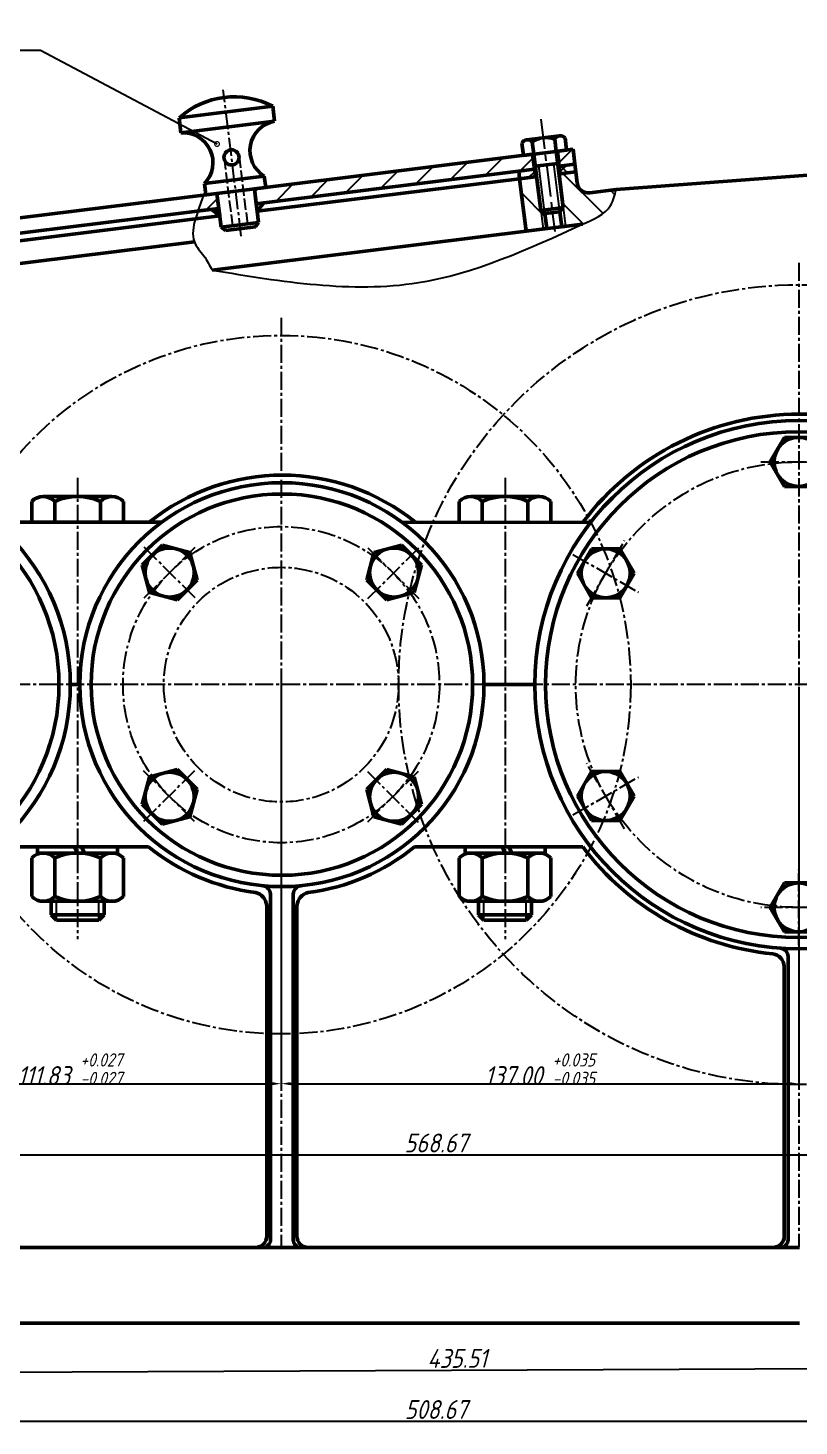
# Model space of a CAD drawing. Header units: millimetres. Extents: x 0 to 3756, y 0 to 2107.
# Drawn here: x 2699.9 to 2904, y 1736.9 to 2107.3 of the extents above; entities that cross this region are included whole.
import ezdxf
from ezdxf import colors
from ezdxf.entities.mleader import LeaderData, LeaderLine
from ezdxf.math import Vec2, Vec3

# ---------------------------------------------------------------- set-up
doc = ezdxf.new("R2010")
doc.units = ezdxf.units.MM
doc.header["$LTSCALE"] = 0.25
for name, pattern in [('ACAD_ISO02W100', [15, 12, -3]), ('CENTER', [50.8, 31.75, -6.35, 6.35, -6.35]), ('CENTER2', [28.575, 19.05, -3.175, 3.175, -3.175])]:
    doc.linetypes.add(name, pattern=pattern)
for name, color, linetype, lineweight in [('中心线', 7, 'CENTER', 25), ('剖面线', 7, 'Continuous', 25), ('点划线', 7, 'CENTER2', 25), ('粗实线', 7, 'Continuous', 50), ('细实线', 7, 'Continuous', 25), ('虚线', 7, 'ACAD_ISO02W100', 25)]:
    doc.layers.add(name, color=color, linetype=linetype, lineweight=lineweight)
doc.styles.add('gbeitc', font='gbeitc.shx', dxfattribs={"height": 5, "bigfont": 'gbcbig.shx'})
doc.dimstyles.new('ISO-25', dxfattribs={"dimtxt": 5, "dimasz": 2.1875, "dimexe": 1.25, "dimexo": 0.625, "dimtad": 1, "dimtoh": 1, "dimdec": 3, "dimdsep": 46, "dimtxsty": 'gbeitc', "dimcen": 2.5, "dimadec": 0, "dimazin": 0, "dimtfac": 1, "dimtdec": 3, "dimtmove": 0, "dimatfit": 3, "dimfxl": 1, "dimarcsym": 0})
pattern_1 = [(45, (2407.148, 1298.849), (-4.041115, 4.041115), [])]
pattern_2 = [(135, (2407.148, 1298.849), (-4.041115, -4.041115), [])]
pattern_3 = [(135, (2407.148, 1298.849), (-3.367596, -3.367596), []), (225, (2407.148, 1298.849), (3.367596, -3.367596), [])]
pattern_4 = [(45, (2407.148, 1298.8492), (-1.796051, 1.796051), []), (135, (2407.148, 1298.8492), (-1.796051, -1.796051), [])]

# ---------------------------------------------------------------- blocks, each defined once
blk = doc.blocks.new('*U6')
at = {"layer": '粗实线'}
for p, q in [((-1.94, 7.25), (-7.25, 1.94)), ((5.31, 5.31), (-1.94, 7.25)), ((7.25, -1.94), (5.31, 5.31)), ((-7.25, 1.94), (-5.31, -5.31)), ((1.94, -7.25), (7.25, -1.94)), ((-5.31, -5.31), (1.94, -7.25))]:
    blk.add_line(p, q, dxfattribs=at)
blk.add_circle((0, 0), 6.5, dxfattribs=at)
blk = doc.blocks.new('*U7')
at = {"layer": '粗实线', "color": 0, "linetype": 'ByBlock', "lineweight": -2, "transparency": 16777216}
blk.add_blockref('*U6', (2552.58, 1685.39), dxfattribs=at)
for p, rotation in [((2611.98, 1685.39), 270.0000000000001), ((2552.58, 1626), 90), ((2611.98, 1626), 180)]:
    blk.add_blockref('*U6', p, dxfattribs=dict(at, rotation=rotation))
blk = doc.blocks.new('*U10')
at = {"layer": '点划线'}
for p, q in [((-6.72, -6.72), (6.72, 6.72)), ((6.72, -6.72), (-6.72, 6.72))]:
    blk.add_line(p, q, dxfattribs=at)
blk = doc.blocks.new('*U11')
at = {"layer": '点划线', "color": 0, "linetype": 'ByBlock', "lineweight": -2, "transparency": 16777216}
blk.add_blockref('*U10', (2552.58, 1685.39), dxfattribs=at)
for p, rotation in [((2611.8, 1685.22), 269.9999999999999), ((2552.41, 1626.17), 90.00000000000001), ((2611.63, 1626), 180)]:
    blk.add_blockref('*U10', p, dxfattribs=dict(at, rotation=rotation))
blk = doc.blocks.new('*U12')
at = {"layer": '点划线'}
for p, q in [((0, 10), (0, -10)), ((-10, 0), (10, 0))]:
    blk.add_line(p, q, dxfattribs=at)
at = {"layer": '粗实线'}
for p, q in [((-3.75, 6.5), (-7.51, 0)), ((3.75, 6.5), (-3.75, 6.5)), ((7.51, 0), (3.75, 6.5)), ((-7.51, 0), (-3.75, -6.5)), ((3.75, -6.5), (7.51, 0)), ((-3.75, -6.5), (3.75, -6.5))]:
    blk.add_line(p, q, dxfattribs=at)
blk.add_circle((0, 0), 6.5, dxfattribs=at)
blk = doc.blocks.new('*U13')
at = {"layer": '粗实线', "color": 0, "linetype": 'ByBlock', "lineweight": -2, "transparency": 16777216}
blk.add_blockref('*U12', (2719.1, 1714.69), dxfattribs=at)
for p, rotation in [((2668.01, 1685.19), 59.99999999999999), ((2770.2, 1685.19), 299.9999999999999), ((2668.01, 1626.19), 120), ((2770.2, 1626.19), 240), ((2719.1, 1596.69), 180)]:
    blk.add_blockref('*U12', p, dxfattribs=dict(at, rotation=rotation))
blk = doc.blocks.new('*D35')
at = {"layer": 'Defpoints', "color": 0, "transparency": 16777216}
for p in [(2523.56, 1933.31), (3092.23, 1933.31), (3092.23, 1808.77)]:
    blk.add_point(p, dxfattribs=at)
at = {"layer": '细实线', "color": 0, "lineweight": -2, "transparency": 16777216}
for p, q in [((2523.56, 1932.69), (2523.56, 1807.52)), ((3092.23, 1932.69), (3092.23, 1807.52)), ((2526.06, 1808.77), (3089.73, 1808.77))]:
    blk.add_line(p, q, dxfattribs=at)
at = {"layer": '细实线', "color": 0, "transparency": 16777216}
for points in [[(2526.06, 1809.19), (2526.06, 1808.36), (2523.56, 1808.77)], [(3089.73, 1809.19), (3089.73, 1808.36), (3092.23, 1808.77)]]:
    blk.add_solid(points, dxfattribs=at)
at = {"layer": '细实线', "color": 0, "transparency": 16777216, "insert": (2807.89, 1811.9), "char_height": 5, "attachment_point": 5, "style": 'gbeitc'}
blk.add_mtext('568.67', dxfattribs=at)
blk = doc.blocks.new('*D36')
at = {"layer": 'Defpoints', "color": 0, "transparency": 16777216}
for p in [(2595.72, 1760.21), (3031.23, 1762.21), (3031.27, 1752.71)]:
    blk.add_point(p, dxfattribs=at)
at = {"layer": '细实线', "color": 0, "lineweight": -2, "transparency": 16777216}
for p, q in [((2595.73, 1759.58), (2595.77, 1749.46)), ((3031.23, 1761.58), (3031.28, 1751.46)), ((2598.27, 1750.72), (3028.77, 1752.7))]:
    blk.add_line(p, q, dxfattribs=at)
at = {"layer": '细实线', "color": 0, "transparency": 16777216}
for points in [[(3028.77, 1753.11), (3028.77, 1752.28), (3031.27, 1752.71)], [(2598.27, 1751.14), (2598.27, 1750.3), (2595.77, 1750.71)]]:
    blk.add_solid(points, dxfattribs=at)
at = {"layer": '细实线', "color": 0, "transparency": 16777216, "insert": (2813.5, 1754.83), "char_height": 5, "attachment_point": 5, "rotation": 0.2631, "style": 'gbeitc'}
blk.add_mtext('435.51', dxfattribs=at)
blk = doc.blocks.new('*D37')
at = {"layer": 'Defpoints', "color": 0, "transparency": 16777216}
for p in [(2553.56, 1764.21), (3062.23, 1764.21), (3062.23, 1738.17)]:
    blk.add_point(p, dxfattribs=at)
at = {"layer": '细实线', "color": 0, "lineweight": -2, "transparency": 16777216}
for p, q in [((2553.56, 1763.58), (2553.56, 1736.92)), ((3062.23, 1763.58), (3062.23, 1736.92)), ((2556.06, 1738.17), (3059.73, 1738.17))]:
    blk.add_line(p, q, dxfattribs=at)
at = {"layer": '细实线', "color": 0, "transparency": 16777216}
for points in [[(2556.06, 1738.59), (2556.06, 1737.75), (2553.56, 1738.17)], [(3059.73, 1738.59), (3059.73, 1737.75), (3062.23, 1738.17)]]:
    blk.add_solid(points, dxfattribs=at)
at = {"layer": '细实线', "color": 0, "transparency": 16777216, "insert": (2807.89, 1741.3), "char_height": 5, "attachment_point": 5, "style": 'gbeitc'}
blk.add_mtext('508.67', dxfattribs=at)
blk = doc.blocks.new('*D59')
at = {"layer": 'Defpoints', "color": 0, "transparency": 16777216}
for p in [(2655.09, 1933.31), (2766.92, 1933.31), (2766.92, 1827.61)]:
    blk.add_point(p, dxfattribs=at)
at = {"layer": '细实线', "color": 0, "lineweight": -2, "transparency": 16777216}
for p, q in [((2655.09, 1932.69), (2655.09, 1826.36)), ((2766.92, 1932.69), (2766.92, 1826.36)), ((2657.59, 1827.61), (2764.42, 1827.61))]:
    blk.add_line(p, q, dxfattribs=at)
at = {"layer": '细实线', "color": 0, "transparency": 16777216}
for points in [[(2657.59, 1828.03), (2657.59, 1827.2), (2655.09, 1827.61)], [(2764.42, 1828.03), (2764.42, 1827.2), (2766.92, 1827.61)]]:
    blk.add_solid(points, dxfattribs=at)
at = {"layer": '细实线', "color": 0, "transparency": 16777216, "insert": (2711.01, 1831.45), "char_height": 5, "attachment_point": 5, "style": 'gbeitc'}
blk.add_mtext('111.83 {\\H0.7x;\\S+0.027^ -0.027;}', dxfattribs=at)
blk = doc.blocks.new('*D60')
at = {"layer": 'Defpoints', "color": 0, "transparency": 16777216}
for p in [(2766.92, 1933.31), (2903.92, 1933.31), (2903.92, 1827.61)]:
    blk.add_point(p, dxfattribs=at)
at = {"layer": '细实线', "color": 0, "lineweight": -2, "transparency": 16777216}
for p, q in [((2766.92, 1932.69), (2766.92, 1826.36)), ((2903.92, 1932.69), (2903.92, 1826.36)), ((2769.42, 1827.61), (2901.42, 1827.61))]:
    blk.add_line(p, q, dxfattribs=at)
at = {"layer": '细实线', "color": 0, "transparency": 16777216}
for points in [[(2769.42, 1828.03), (2769.42, 1827.2), (2766.92, 1827.61)], [(2901.42, 1828.03), (2901.42, 1827.2), (2903.92, 1827.61)]]:
    blk.add_solid(points, dxfattribs=at)
at = {"layer": '细实线', "color": 0, "transparency": 16777216, "insert": (2835.42, 1831.45), "char_height": 5, "attachment_point": 5, "style": 'gbeitc'}
blk.add_mtext('137.00 {\\H0.7x;\\S+0.035^ -0.035;}', dxfattribs=at)
blk = doc.blocks.new('_DotSmall')
at = {"color": 0, "linetype": 'ByBlock', "const_width": 0.5}
blk.add_lwpolyline([(-0.0625, 0, 1), (0.0625, 0, 1)], format="xyb", close=True, dxfattribs=at)

msp = doc.modelspace()

# ---------------------------------------------------------------- hatches: boundary and pattern name
at = {"layer": '剖面线'}
h = msp.add_hatch(dxfattribs=at)
h.set_pattern_fill('ANSI31', color=256, scale=1.8, style=0)
h.set_pattern_definition(pattern_1)
h.paths.add_polyline_path([(2840.0266, 2074.6088), (2844.1947, 2075.1257), (2844.687, 2071.1561), (2840.5189, 2070.6392)])
h = msp.add_hatch(dxfattribs=at)
h.set_pattern_fill('ANSI31', color=0, scale=1.8, style=0)
h.set_pattern_definition(pattern_1)
h.paths.add_polyline_path([(2759.8409, 2064.6647), (2833.4768, 2073.7965), (2833.9691, 2069.8269), (2760.3332, 2060.6951)])
h = msp.add_hatch(dxfattribs=at)
h.set_pattern_fill('ANSI37', color=256, scale=1.5, angle=90, style=0)
h.set_pattern_definition(pattern_3)
h.paths.add_polyline_path([(2840.5189, 2070.6392), (2844.687, 2071.1561), (2844.9331, 2069.1713), (2840.7651, 2068.6544)])
h = msp.add_hatch(dxfattribs=at)
h.set_pattern_fill('ANSI37', color=256, scale=1.5, angle=90, style=0)
h.set_pattern_definition(pattern_3)
h.paths.add_polyline_path([(2829.801, 2069.31), (2833.9691, 2069.8269), (2834.2152, 2067.8421), (2830.0472, 2067.3253)])
h = msp.add_hatch(dxfattribs=at)
h.set_pattern_fill('ANSI31', color=256, scale=1.8, angle=90, style=0)
h.set_pattern_definition(pattern_2)
h.paths.add_polyline_path([(2830.0472, 2067.3253), (2834.5129, 2067.8791), (2835.6206, 2058.9475), (2836.7361, 2058.0782), (2837.2283, 2054.1086), (2831.7701, 2053.4317)])
h = msp.add_hatch(dxfattribs=at)
h.set_pattern_fill('ANSI31', color=256, scale=1.8, angle=90, style=0)
h.set_pattern_definition(pattern_2)
edge = h.paths.add_edge_path()
edge.add_line((2840.4673, 2068.6175), (2844.9331, 2069.1713))
edge.add_line((2844.9331, 2069.1713), (2845.3023, 2066.1941))
edge.add_arc((2848.2795, 2066.5633), 3, 187.069337, 277.069337)
edge.add_line((2848.6487, 2063.5861), (2855.5955, 2064.4476))
edge.add_spline(control_points=[(2855.5955, 2064.4476), (2855.222, 2062.9458), (2854.1013, 2058.4403), (2849.6342, 2056.5428), (2846.6561, 2055.2777)], knot_values=[0, 0, 0, 0, 4.47213595, 13.41640786, 13.41640786, 13.41640786, 13.41640786], degree=3, periodic=0)
edge.add_line((2846.6561, 2055.2777), (2841.1979, 2054.6008))
edge.add_line((2841.1979, 2054.6008), (2840.7056, 2058.5704))
edge.add_line((2840.7056, 2058.5704), (2841.575, 2059.6859))
edge.add_line((2841.575, 2059.6859), (2840.4673, 2068.6175))
h = msp.add_hatch(dxfattribs=at)
h.set_pattern_fill('ANSI31', color=256, scale=1.8, style=0)
h.set_pattern_definition(pattern_1)
h.paths.add_polyline_path([(2749.9169, 2063.434), (2750.4092, 2059.4644), (2744.9549, 2058.788), (2746.4474, 2063.0037)])
h = msp.add_hatch(dxfattribs=at)
h.set_pattern_fill('ANSI37', color=256, scale=0.8, style=0)
h.set_pattern_definition(pattern_4)
h.paths.add_polyline_path([(2750.4092, 2059.4644), (2748.4244, 2059.2183), (2750.6553, 2057.4796)])
h = msp.add_hatch(dxfattribs=at)
h.set_pattern_fill('ANSI37', color=256, scale=0.8, style=0)
h.set_pattern_definition(pattern_4)
h.paths.add_polyline_path([(2760.3332, 2060.6951), (2762.318, 2060.9413), (2760.5793, 2058.7103)])

# ---------------------------------------------------------------- linework, layer by layer
at = {"layer": '中心线'}
msp.add_line((2835.6441, 2083.1342), (2839.3362, 2053.3623), dxfattribs=at)
at = {"layer": '点划线'}
for p, q in [((2756.3557, 2052.1406), (2751.556, 2090.8441)), ((2903.9188, 2045.0473), (2903.9188, 1784.4138)), ((2766.9188, 2030.4655), (2766.9188, 1784.4138)), ((2713.0087, 1988.1142), (2713.0087, 1865.9142)), ((2826.1785, 1988.1142), (2826.1785, 1865.9142)), ((2979.0918, 1933.3142), (2599.0918, 1933.3142))]:
    msp.add_line(p, q, dxfattribs=at)
for centre, radius in [((2903.9188, 1933.3142), 105.922), ((2766.9188, 1933.3142), 92.517), ((2903.9188, 1933.3142), 58.9999), ((2766.9188, 1933.3142), 41.8779), ((2766.9188, 1933.3142), 31.078)]:
    msp.add_circle(centre, radius, dxfattribs=at)
at = {"layer": '粗实线'}
for p, q in [((2739.8767, 2083.4544), (2764.6866, 2086.5312)), ((2764.6866, 2086.5312), (2765.1789, 2082.5616)), ((2740.3689, 2079.4848), (2739.8767, 2083.4544)), ((2765.1789, 2082.5616), (2740.3689, 2079.4848)), ((2840.6128, 2078.7121), (2831.906, 2077.6324)), ((2839.3228, 2077.8468), (2839.7289, 2074.5719)), ((2842.0752, 2078.1881), (2842.4813, 2074.9132)), ((2830.616, 2076.767), (2831.0221, 2073.4921)), ((2842.4813, 2074.9132), (2831.0221, 2073.4921)), ((2833.3684, 2077.1084), (2833.7745, 2073.8335)), ((2839.7289, 2074.5719), (2841.575, 2059.6859)), ((2840.0266, 2074.6088), (2844.1947, 2075.1257)), ((2840.5189, 2070.6392), (2840.0266, 2074.6088)), ((2844.1947, 2075.1257), (2844.687, 2071.1561)), ((2759.8409, 2064.6647), (2833.4768, 2073.7965)), ((2833.4768, 2073.7965), (2833.9691, 2069.8269)), ((2833.7745, 2073.8335), (2835.6206, 2058.9475)), ((2834.1684, 2070.6578), (2840.1227, 2071.3962)), ((2840.5189, 2070.6392), (2840.2212, 2070.6023)), ((2844.687, 2071.1561), (2840.5189, 2070.6392)), ((2840.5189, 2070.6392), (2844.687, 2071.1561)), ((2840.7651, 2068.6544), (2840.5189, 2070.6392)), ((2844.687, 2071.1561), (2844.9331, 2069.1713)), ((2746.5705, 2066.042), (2762.4489, 2068.0111)), ((2833.9691, 2069.8269), (2760.3332, 2060.6951)), ((2760.5793, 2058.7103), (2830.0472, 2067.3253)), ((2762.4489, 2068.0111), (2762.8181, 2065.0339)), ((2829.801, 2069.31), (2833.9691, 2069.8269)), ((2830.0472, 2067.3253), (2829.801, 2069.31)), ((2830.0472, 2067.3253), (2834.5129, 2067.8791)), ((2834.2152, 2067.8421), (2830.0472, 2067.3253)), ((2830.0472, 2067.3253), (2831.7701, 2053.4317)), ((2833.9691, 2069.8269), (2834.2668, 2069.8639)), ((2833.9691, 2069.8269), (2834.2152, 2067.8421)), ((2834.5129, 2067.8791), (2835.6206, 2058.9475)), ((2840.4673, 2068.6175), (2844.9331, 2069.1713)), ((2840.4673, 2068.6175), (2841.575, 2059.6859)), ((2844.9331, 2069.1713), (2840.7651, 2068.6544)), ((2844.9331, 2069.1713), (2845.3023, 2066.1941)), ((2855.5955, 2064.4476), (2915.7973, 2069.0271)), ((2665.5631, 2052.973), (2749.9169, 2063.434)), ((2746.4474, 2063.0037), (2749.9169, 2063.434)), ((2746.9397, 2063.0648), (2746.5705, 2066.042)), ((2762.8181, 2065.0339), (2746.9397, 2063.0648)), ((2749.9169, 2063.434), (2750.4092, 2059.4644)), ((2749.9169, 2063.434), (2750.4092, 2059.4644)), ((2749.9169, 2063.434), (2751.0245, 2054.5024)), ((2760.3332, 2060.6951), (2759.8409, 2064.6647)), ((2760.9485, 2055.7331), (2759.8409, 2064.6647)), ((2855.5955, 2064.4476), (2848.6487, 2063.5861)), ((2750.4092, 2059.4644), (2666.0554, 2049.0034)), ((2750.4092, 2059.4644), (2744.9549, 2058.788)), ((2750.4092, 2059.4644), (2748.4244, 2059.2183)), ((2748.4244, 2059.2183), (2750.6553, 2057.4796)), ((2750.6553, 2057.4796), (2750.4092, 2059.4644)), ((2760.3332, 2060.6951), (2762.318, 2060.9413)), ((2760.5793, 2058.7103), (2760.3332, 2060.6951)), ((2762.318, 2060.9413), (2760.5793, 2058.7103)), ((2835.6206, 2058.9475), (2841.575, 2059.6859)), ((2841.575, 2059.6859), (2840.7056, 2058.5704)), ((2841.575, 2059.6859), (2840.7056, 2058.5704)), ((2666.3015, 2047.0186), (2744.2086, 2056.6801)), ((2744.2086, 2056.6801), (2750.6553, 2057.4796)), ((2750.6553, 2057.4796), (2744.2086, 2056.6801)), ((2751.0245, 2054.5024), (2760.9485, 2055.7331)), ((2760.0792, 2054.6177), (2760.9485, 2055.7331)), ((2835.6206, 2058.9475), (2836.7361, 2058.0782)), ((2835.6206, 2058.9475), (2836.7361, 2058.0782)), ((2836.7361, 2058.0782), (2840.7056, 2058.5704)), ((2836.7361, 2058.0782), (2837.2283, 2054.1086)), ((2840.7056, 2058.5704), (2841.1979, 2054.6008)), ((2748.6588, 2043.1248), (2846.6561, 2055.2777)), ((2751.0245, 2054.5024), (2752.14, 2053.6331)), ((2752.14, 2053.6331), (2760.0792, 2054.6177)), ((2831.7701, 2053.4317), (2837.2283, 2054.1086)), ((2841.1979, 2054.6008), (2846.6561, 2055.2777)), ((2743.9546, 2050.6027), (2645.3615, 2038.3758)), ((2700.8843, 1976.3142), (2700.8843, 1981.8587)), ((2703.9154, 1983.1142), (2722.102, 1983.1142)), ((2706.9465, 1976.3142), (2706.9465, 1981.8587)), ((2719.0709, 1976.3142), (2719.0709, 1981.8587)), ((2725.133, 1976.3142), (2725.133, 1981.8587)), ((2814.0542, 1976.3142), (2814.0542, 1981.8587)), ((2817.0853, 1983.1142), (2835.2718, 1983.1142)), ((2820.1164, 1976.3142), (2820.1164, 1981.8587)), ((2832.2407, 1976.3142), (2832.2407, 1981.8587)), ((2838.3029, 1976.3142), (2838.3029, 1981.8587)), ((2735.2602, 1976.3142), (2690.9666, 1976.3142)), ((2848.8439, 1976.2988), (2798.9234, 1976.3142)), ((2711.0918, 1933.3142), (2713.5918, 1933.3142)), ((2820.5918, 1933.3142), (2834.0918, 1933.3142)), ((2694.0148, 1890.3142), (2731.8166, 1890.3142)), ((2702.4087, 1890.3142), (2702.4087, 1888.7142)), ((2713.0087, 1888.7142), (2712.2087, 1890.3142)), ((2714.0087, 1890.3142), (2714.8087, 1888.7142)), ((2723.6087, 1888.7142), (2723.6087, 1890.3142)), ((2802.1809, 1890.3142), (2846.7823, 1890.3142)), ((2815.5785, 1890.3142), (2815.5785, 1888.7142)), ((2826.1785, 1888.7142), (2825.3785, 1890.3142)), ((2827.1785, 1890.3142), (2827.9785, 1888.7142)), ((2836.7785, 1888.7142), (2836.7785, 1890.3142)), ((2700.8843, 1887.4587), (2700.8843, 1877.1697)), ((2702.4087, 1888.7142), (2723.6087, 1888.7142)), ((2703.9154, 1888.7142), (2722.102, 1888.7142)), ((2706.9465, 1887.4587), (2706.9465, 1877.1697)), ((2719.0709, 1887.4587), (2719.0709, 1877.1697)), ((2725.133, 1887.4587), (2725.133, 1877.1697)), ((2814.0542, 1887.4587), (2814.0542, 1877.1697)), ((2815.5785, 1888.7142), (2836.7785, 1888.7142)), ((2817.0853, 1888.7142), (2835.2718, 1888.7142)), ((2820.1164, 1887.4587), (2820.1164, 1877.1697)), ((2832.2407, 1887.4587), (2832.2407, 1877.1697)), ((2838.3029, 1887.4587), (2838.3029, 1877.1697)), ((2764.0918, 1877.8247), (2764.0918, 1786.2092)), ((2770.0918, 1877.8247), (2770.0918, 1786.2092)), ((2703.9154, 1875.9142), (2722.102, 1875.9142)), ((2706.0087, 1872.3142), (2706.0087, 1875.9142)), ((2720.0087, 1875.9142), (2720.0087, 1872.3142)), ((2763.0918, 1874.8334), (2763.0918, 1787.2092)), ((2771.0918, 1874.8334), (2771.0918, 1787.2092)), ((2817.0853, 1875.9142), (2835.2718, 1875.9142)), ((2819.1785, 1872.3142), (2819.1785, 1875.9142)), ((2833.1785, 1875.9142), (2833.1785, 1872.3142)), ((2707.4087, 1870.9142), (2706.0087, 1872.3142)), ((2706.0087, 1872.3142), (2720.0087, 1872.3142)), ((2718.6087, 1870.9142), (2707.4087, 1870.9142)), ((2720.0087, 1872.3142), (2718.6087, 1870.9142)), ((2820.5785, 1870.9142), (2819.1785, 1872.3142)), ((2819.1785, 1872.3142), (2833.1785, 1872.3142)), ((2831.7785, 1870.9142), (2820.5785, 1870.9142)), ((2833.1785, 1872.3142), (2831.7785, 1870.9142)), ((2901.0918, 1786.2092), (2901.0918, 1861.3261)), ((2900.0918, 1787.2092), (2900.0918, 1858.6905)), ((2614.2731, 1784.2092), (2904.0918, 1784.2092)), ((2904.0918, 1764.2092), (2614.2731, 1764.2092))]:
    msp.add_line(p, q, dxfattribs=at)
for centre, radius in [((2753.7713, 2072.9809), 2), ((2904.0918, 1933.3142), 70), ((2903.9188, 1933.3142), 67), ((2655.0918, 1933.3142), 56), ((2655.0918, 1933.3142), 53), ((2767.0918, 1933.3142), 53.5), ((2767.0918, 1933.3142), 50.5)]:
    msp.add_circle(centre, radius, dxfattribs=at)
for centre, radius, start, end in [((2754.5097, 2067.0266), 22, 62.445802, 131.692873), ((2766.5559, 2074.7719), 7.9105, 100.02464, 238.72228), ((2740.9364, 2071.5947), 7.9105, 315.416395, 94.114035), ((2832.1182, 2075.9219), 1.7236, 43.502161, 150.636513), ((2837.0937, 2071.4452), 6.7786, 70.801293, 123.337382), ((2840.825, 2077.0016), 1.7236, 43.502161, 150.636513), ((2848.2795, 2066.5633), 3, 187.069337, 277.069337), ((2904.0989, 1933.2999), 71.6619, 36.887047, 143.112953), ((2767.2363, 1932.9085), 55.9059, 50.932749, 129.067251), ((2703.9154, 1978.8276), 4.2866, 45, 135), ((2713.0087, 1967.851), 15.2632, 66.598161, 113.401839), ((2722.102, 1978.8276), 4.2866, 45, 135), ((2817.0853, 1978.8276), 4.2866, 45, 135), ((2826.1785, 1967.851), 15.2632, 66.598161, 113.401839), ((2835.2718, 1978.8276), 4.2866, 45, 135), ((2767.5011, 1934.8167), 57.0425, 231.275536, 262.536725), ((2767.0918, 1933.3142), 55.5, 277.245793, 309.215383), ((2904.0918, 1933.3142), 71.6476, 216.881328, 264.393236), ((2703.9154, 1884.4276), 4.2866, 45, 135), ((2713.0087, 1873.451), 15.2632, 66.598161, 113.401839), ((2722.102, 1884.4276), 4.2866, 45, 135), ((2817.0853, 1884.4276), 4.2866, 45, 135), ((2826.1785, 1873.451), 15.2632, 66.598161, 113.401839), ((2835.2718, 1884.4276), 4.2866, 45, 135), ((2759.1632, 1874.4176), 3.9505, 6.04264, 76.405595), ((2761.6679, 1877.6559), 2.4297, 3.983854, 79.953695), ((2772.5156, 1877.6559), 2.4297, 100.046305, 176.016146), ((2775.0203, 1874.4176), 3.9505, 103.594405, 173.95736), ((2703.9154, 1880.2008), 4.2866, 225, 315), ((2713.0087, 1891.1773), 15.2632, 246.598161, 293.401839), ((2722.102, 1880.2008), 4.2866, 225, 315), ((2817.0853, 1880.2008), 4.2866, 225, 315), ((2826.1785, 1891.1773), 15.2632, 246.598161, 293.401839), ((2835.2718, 1880.2008), 4.2866, 225, 315), ((2898.8366, 1861.251), 2.2564, 1.907225, 83.506663), ((2896.5076, 1858.4659), 3.5912, 3.58512, 80.637614), ((2760.0918, 1787.2092), 3, 270, 0), ((2762.0918, 1786.2092), 2, 270, 0), ((2772.0918, 1786.2092), 2, 180, 270), ((2774.0918, 1787.2092), 3, 180, 270), ((2897.0918, 1787.2092), 3, 270, 0), ((2899.0918, 1786.2092), 2, 270, 0)]:
    msp.add_arc(centre, radius, start, end, dxfattribs=at)
at = {"layer": '细实线'}
for p, q in [((2836.7361, 2058.0782), (2835.1607, 2070.7809)), ((2840.7056, 2058.5704), (2839.1303, 2071.2731)), ((2744.9549, 2058.788), (2746.4474, 2063.0037)), ((2841.575, 2059.6859), (2842.1903, 2054.7239)), ((2835.6206, 2058.9475), (2836.2359, 2053.9855)), ((2713.0087, 1983.1142), (2713.0087, 1983.1142)), ((2713.0087, 1983.1142), (2713.0087, 1983.1142)), ((2713.0087, 1976.3142), (2713.0087, 1976.3142)), ((2707.4087, 1870.9142), (2707.4087, 1875.9142)), ((2718.6087, 1870.9142), (2718.6087, 1875.9142)), ((2820.5785, 1870.9142), (2820.5785, 1875.9142)), ((2831.7785, 1870.9142), (2831.7785, 1875.9142))]:
    msp.add_line(p, q, dxfattribs=at)
for points, knots in [([(2846.6561, 2055.2777), (2849.6342, 2056.5428), (2854.1013, 2058.4403), (2855.222, 2062.9458), (2855.5955, 2064.4476)], [0, 0, 0, 0, 8.94427191, 13.41640786, 13.41640786, 13.41640786, 13.41640786]), ([(2744.9549, 2058.788), (2744.694, 2058.0977), (2743.7236, 2055.5296), (2743.0034, 2050.7944), (2746.5979, 2046.9929), (2747.9774, 2044.4037), (2748.6588, 2043.1248)], [0, 0, 0, 0, 2.23606798, 8.31883051, 12.79096646, 17.15624621, 17.15624621, 17.15624621, 17.15624621]), ([(2748.6588, 2043.1248), (2767.1261, 2040.0643), (2801.1651, 2034.4234), (2832.3775, 2048.7321), (2846.6561, 2055.2777)], [0, 0, 0, 0, 54.67039897, 100.76812126, 100.76812126, 100.76812126, 100.76812126])]:
    msp.add_open_spline(points, degree=3, knots=knots, dxfattribs=at)
at = {"layer": '虚线'}
for p, q in [((2751.7865, 2072.7348), (2754.1248, 2053.8792)), ((2755.7561, 2073.2271), (2758.0944, 2054.3715))]:
    msp.add_line(p, q, dxfattribs=at)

# ---------------------------------------------------------------- block references
at = {"layer": '点划线'}
msp.add_blockref('*U11', (184.815, 277.62), dxfattribs=at)
at = {"layer": '粗实线'}
for name in ['*U13', '*U7']:
    msp.add_blockref(name, (184.815, 277.62), dxfattribs=at)

# ---------------------------------------------------------------- dimensions: what is measured, and where the dimension line sits
at = {"layer": '细实线'}
for base, p1, p2, picture, middle in [((3092.2259, 1808.774), (2523.5572, 1933.3142), (3092.2259, 1933.3142), '*D35', (2807.8915, 1811.899)), ((3062.2259, 1738.1709), (2553.5572, 1764.2092), (3062.2259, 1764.2092), '*D37', (2807.8915, 1741.2959))]:
    dim = msp.add_linear_dim(base=base, p1=p1, p2=p2, dimstyle='ISO-25', override={"dimasz": 2.5, "dimdec": 2, "dimtdec": 2}, dxfattribs=at)
    dim.commit()
    dim.dimension.update_dxf_attribs({"geometry": picture, "text_midpoint": middle})
for base, p1, p2, text, picture, middle in [((2766.9188, 1827.6128), (2655.0918, 1933.3142), (2766.9188, 1933.3142), '<> {\\H0.7x;\\S+0.027^ -0.027;}', '*D59', (2711.0053, 1831.4462)), ((2903.9188, 1827.6128), (2766.9188, 1933.3142), (2903.9188, 1933.3142), '<>.00 {\\H0.7x;\\S+0.035^ -0.035;}', '*D60', (2835.4188, 1831.4462))]:
    dim = msp.add_linear_dim(base=base, p1=p1, p2=p2, text=text, dimstyle='ISO-25', override={"dimasz": 2.5, "dimdec": 2, "dimtdec": 2}, dxfattribs=at)
    dim.commit()
    dim.dimension.update_dxf_attribs({"geometry": picture, "text_midpoint": middle})
dim = msp.add_aligned_dim(p1=(2595.7235, 1760.2092), p2=(3031.2259, 1762.2092), distance=-9.5023, dimstyle='ISO-25', override={"dimasz": 2.5, "dimdec": 2, "dimtdec": 2}, dxfattribs=at)
dim.commit()
dim.dimension.update_dxf_attribs({"geometry": '*D36', "text_midpoint": (2813.504, 1754.8319)})

# ---------------------------------------------------------------- leaders
ml = msp.add_multileader_mtext('Standard')
ml.set_content('9', color=256, style='gbeitc')
ml.set_leader_properties()
ml.set_arrow_properties(name='DOTSMALL')
ml.build(insert=Vec2(0, 0))
ml.multileader.update_dxf_attribs({"text_left_attachment_type": 5, "text_right_attachment_type": 5, "dogleg_length": 6, "arrow_head_size": 2.5})
ctx = ml.context
ctx.base_point, ctx.char_height, ctx.arrow_head_size, ctx.plane_origin = Vec3(2691.1129, 2101.2666), 5, 2.5, Vec3(2749.9329, 2076.5277)
ctx.left_attachment, ctx.right_attachment, ctx.text_align_type = 5, 5, 2
notes = []
notes.append((ctx, [(0, (1, 1, 0), (2703.1963, 2101.2666), (-1, 0), 6, [(0, [(2749.9329, 2076.5277)], 0, [])])]))
ctx.mtext.insert, ctx.mtext.alignment, ctx.mtext.flow_direction = Vec3(2695.1963, 2107.2666), 3, 5
for ctx, leaders in notes:
    for number, flags, end, landing, length, lines in leaders:
        leader = LeaderData()
        leader.index, (leader.has_last_leader_line, leader.has_dogleg_vector, leader.attachment_direction) = number, flags
        leader.last_leader_point, leader.dogleg_vector, leader.dogleg_length = Vec3(end), Vec3(landing), length
        for number, points, colour, breaks in lines:
            line = LeaderLine()
            line.index, line.vertices, line.color, line.breaks = number, Vec3.list(points), colors.encode_raw_color(colour), breaks
            leader.lines.append(line)
        ctx.leaders.append(leader)

doc.saveas('drawing.dxf')
